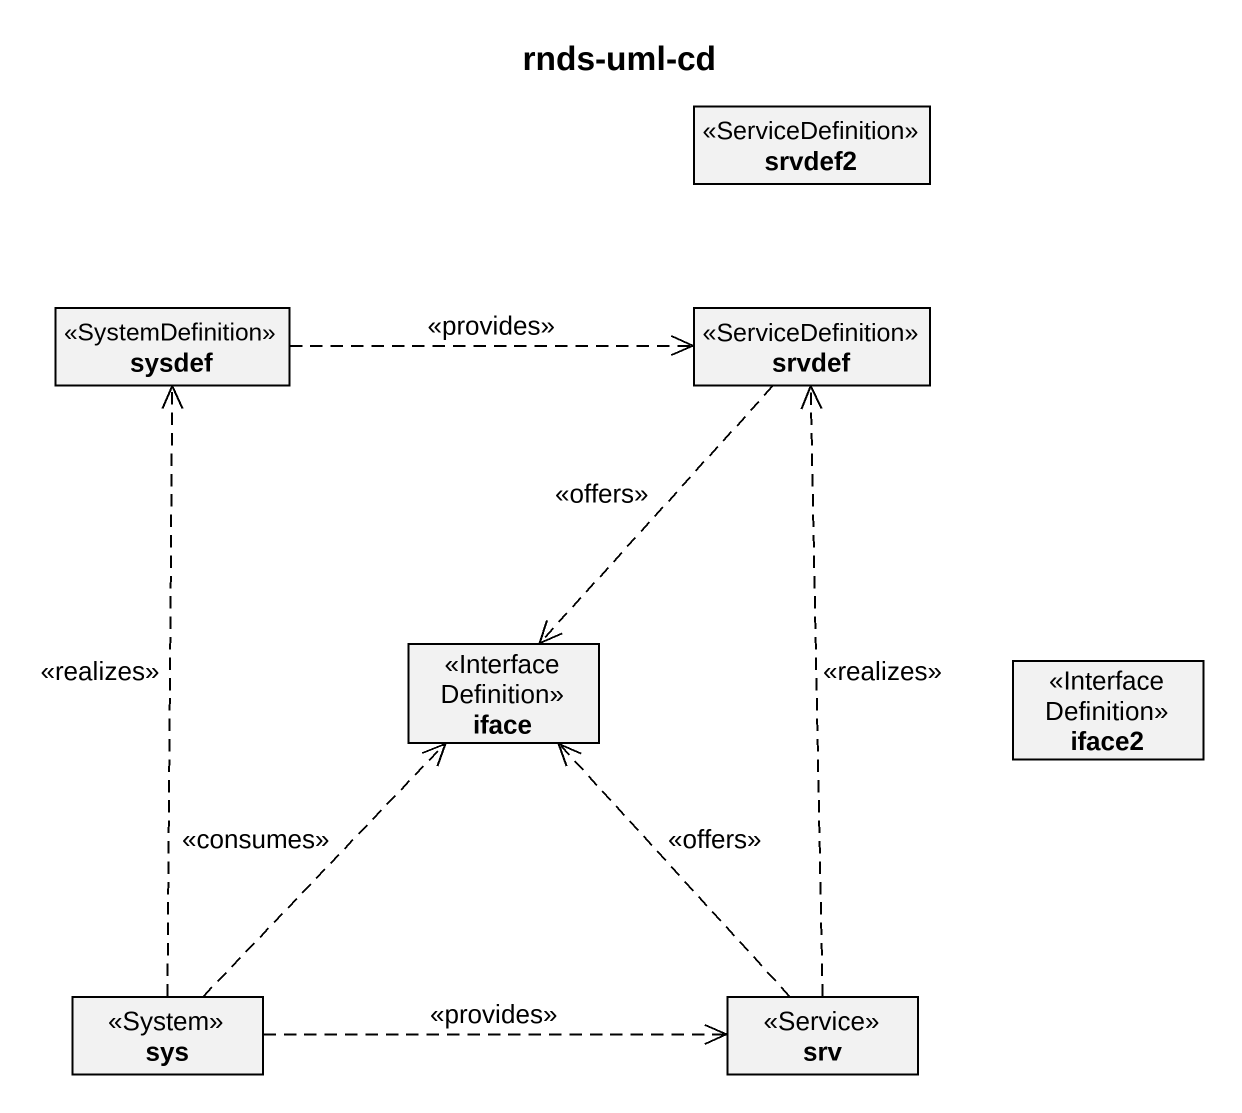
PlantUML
@startuml
title rnds-uml-cd
hide circle
hide empty members
class srvdef2 <<ServiceDefinition>>
class sysdef <<SystemDefinition>>
class srvdef <<ServiceDefinition>>
class iface <<InterfaceDefinition>>
class iface2 <<InterfaceDefinition>>
class sys <<System>>
class srv <<Service>>
sysdef .right.> srvdef : <<provides>>
srvdef ..> iface : <<offers>>
sys .up.> sysdef : <<realizes>>
sys .up.> iface : <<consumes>>
sys .right.> srv : <<provides>>
srv .up.> srvdef : <<realizes>>
srv .up.> iface : <<offers>>
@enduml
